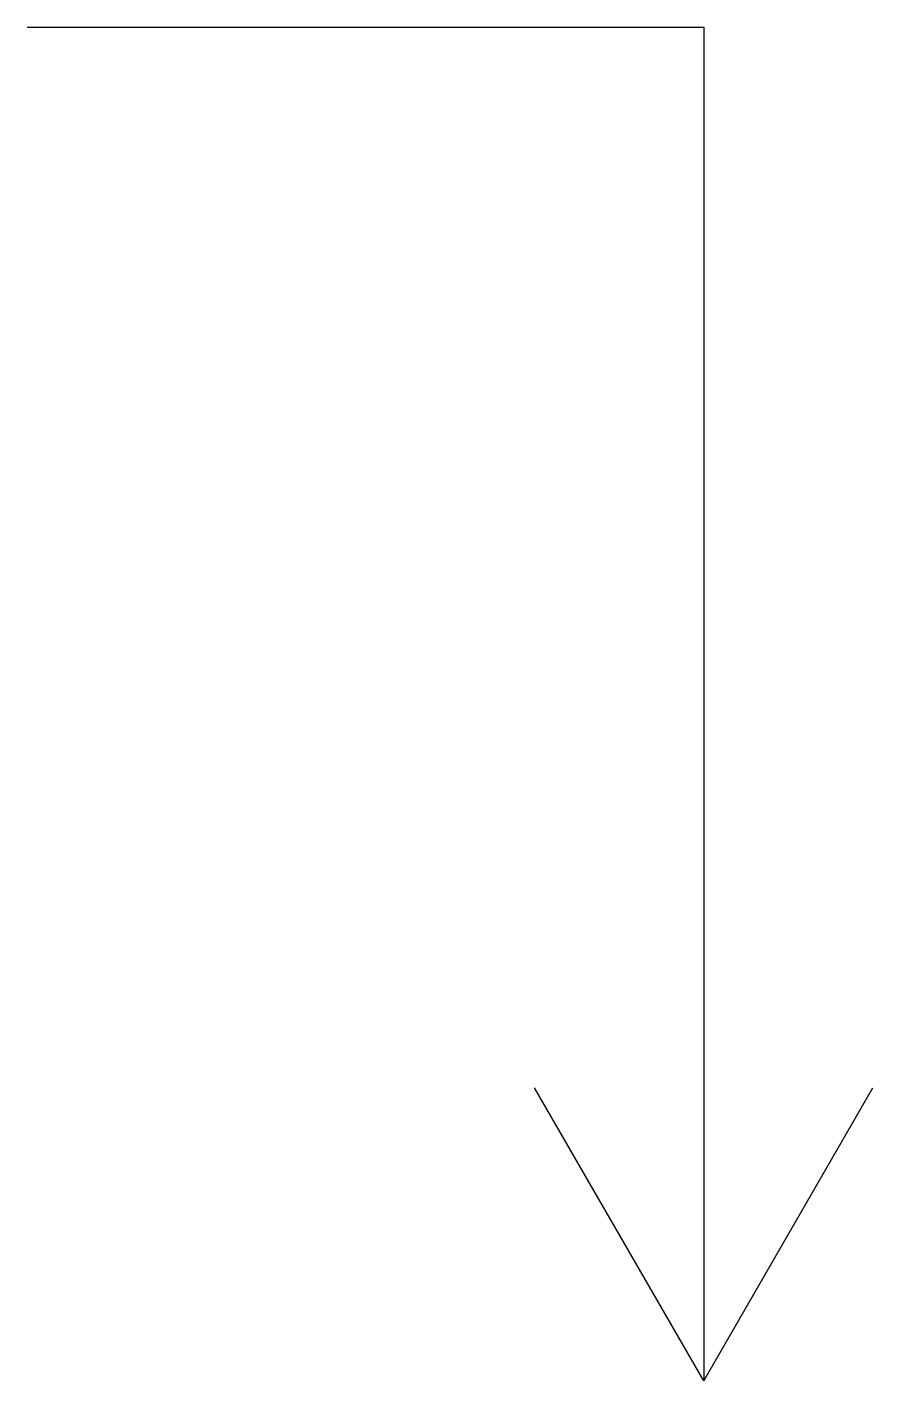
# Model space of a CAD drawing. Extents: x -2 to 0.5, y -4 to 0.
import ezdxf

# ---------------------------------------------------------------- set-up
doc = ezdxf.new("R2010")
doc.units = 0
doc.layers.get('0').update_dxf_attribs({"linetype": 'CONTINUOUS'})

msp = doc.modelspace()

# ---------------------------------------------------------------- linework, layer by layer
at = {"color": 0}
for p, q in [((-2, 0), (0, 0)), ((0, 0), (0, -4)), ((0, -4), (-0.5, -3.134)), ((0, -4), (0.5, -3.134))]:
    msp.add_line(p, q, dxfattribs=at)

doc.saveas('drawing.dxf')
